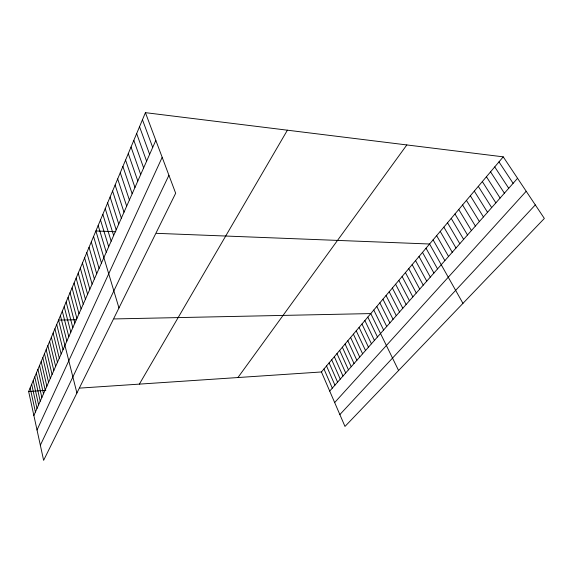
<?xml version="1.0" encoding="UTF-8"?>
<svg xmlns="http://www.w3.org/2000/svg" width="573" height="573" viewBox="0 0 573 573"><rect width="100%" height="100%" fill="white"/><g stroke="black" fill="none" stroke-linecap="round" stroke-linejoin="round"><path stroke-width="0.86" d="M145.42 112.659L175.667 193.251L43.627 460.341L28.65 391.517L145.42 112.659L503.244 156.844L544.35 218.456L344.982 426.434L321.446 371.963L503.244 156.844M33.871 415.525L155.827 140.385M37.023 430.008L162.18 157.31M40.339 445.242L168.92 175.281M139.361 384.125L287.395 130.193M237.938 377.543L406.83 144.94M329.704 391.08L517.555 178.289M334.661 402.554L526.2 191.253M339.853 414.573L535.311 204.905M28.65 391.517L45.847 390.363M79.898 388.093L321.446 371.963M76.374 319.72L58.561 320.085L76.911 393.006M114.149 318.932L370.781 313.581L398.586 370.509M115.81 231.743L95.884 230.962L118.962 307.959M156.544 233.333L429.585 244.005L462.955 303.368M498.968 161.908L513.114 183.317M494.743 166.908L508.724 188.288M490.56 171.857L504.39 193.201M486.427 176.749L500.1 198.057M482.337 181.584L495.867 202.856M478.297 186.368L491.677 207.598M474.301 191.096L487.53 212.297M470.347 195.773L483.44 216.931M466.443 200.4L479.386 221.522M462.576 204.969L475.382 226.056M458.751 209.496L471.421 230.547M454.969 213.973L467.504 234.98M451.223 218.399L463.629 239.371M447.52 222.782L459.797 243.711M443.86 227.116L456.001 248.009M440.229 231.406L452.255 252.256M436.647 235.653L448.544 256.46M433.095 239.851L444.87 260.622M426.026 248.216L437.557 268.909M422.502 252.392L433.911 273.035M419.013 256.511L430.309 277.117M415.561 260.593L426.742 281.157M412.152 264.633L423.218 285.146M408.771 268.637L419.723 289.107M405.426 272.59L416.27 293.018M402.117 276.508L412.854 296.893M398.837 280.383L409.466 300.725M395.599 284.222L406.121 304.514M392.383 288.018L402.805 308.274M389.203 291.786L399.524 311.984M386.059 295.503L396.28 315.666M382.943 299.192L393.064 319.304M379.856 302.845L389.876 322.914M376.805 306.455L386.725 326.481M373.782 310.036L383.609 330.019M367.816 317.091L377.464 336.981M364.879 320.565L374.434 340.412M361.971 324.01L371.433 343.807M359.085 327.419L368.46 347.174M356.234 330.8L365.517 350.504M353.405 334.145L362.609 353.806M350.604 337.461L359.722 357.072M347.825 340.742L356.864 360.31M345.082 343.993L354.028 363.518M342.353 347.217L351.228 366.699M339.66 350.411L348.448 369.843M336.981 353.577L345.698 372.966M334.331 356.707L342.969 376.053M331.71 359.815L340.269 379.111M329.11 362.895L337.59 382.148M326.531 365.946L334.933 385.149M323.974 368.969L332.304 388.129M142.455 119.743L152.704 147.419M139.533 126.719L149.632 154.352M136.661 133.588L146.609 161.178M133.824 140.356L143.63 167.896M131.031 147.025L140.7 174.507M128.28 153.593L137.814 181.025M125.573 160.068L134.963 187.45M122.901 166.449L132.162 193.767M120.266 172.731L129.405 199.998M117.673 178.934L126.683 206.144M115.116 185.043L123.997 212.189M112.587 191.067L121.354 218.155M110.102 197.005L118.747 224.036M107.652 202.863L116.183 229.83M105.231 208.636L113.647 235.539M102.846 214.331L111.155 241.176M100.49 219.953L108.691 246.727M98.169 225.497L106.263 252.206M93.571 236.491L101.45 263.064M91.286 241.942L99.065 268.451M89.03 247.321L96.708 273.758M86.81 252.629L94.387 278.994M84.618 257.864L92.103 284.158M82.455 263.028L89.839 289.25M80.32 268.128L87.612 294.278M78.215 273.156L85.413 299.242M76.13 278.127L83.243 304.134M74.082 283.026L81.101 308.962M72.055 287.868L78.988 313.732M70.049 292.645L76.904 318.438M68.08 297.366L74.848 323.079M66.124 302.021L72.814 327.663M64.197 306.627L70.808 332.19M62.292 311.168L68.824 336.666M60.416 315.659L66.869 341.078M56.727 324.468L63.03 349.738M54.915 328.795L61.146 353.992M53.124 333.063L59.284 358.189M51.355 337.289L57.45 362.337M49.607 341.465L55.631 366.434M47.881 345.583L53.833 370.48M46.177 349.659L52.064 374.484M44.493 353.684L50.309 378.438M42.825 357.667L48.583 382.341M41.177 361.599L46.871 386.202M39.544 365.488L45.181 390.02M37.94 369.334L43.505 393.787M36.343 373.138L41.858 397.512M34.774 376.898L40.225 401.2M33.213 380.615L38.606 404.839M31.68 384.29L37.009 408.442M30.154 387.921L35.433 412.001"/></g></svg>
